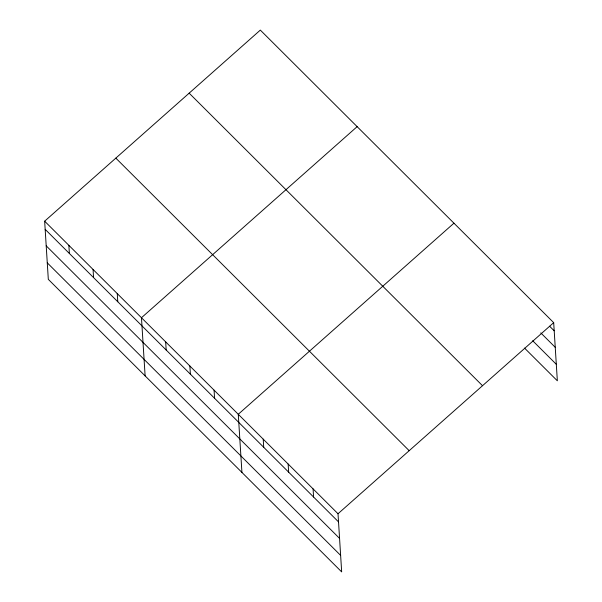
<?xml version="1.0" encoding="UTF-8"?>
<svg xmlns="http://www.w3.org/2000/svg" width="602" height="602" viewBox="0 0 602 602"><rect width="100%" height="100%" fill="white"/><g stroke="black" fill="none" stroke-linecap="round" stroke-linejoin="round"><path stroke-width="0.9" d="M44.653 221.19L338.015 513.747L341.673 571.9L48.31 279.343L44.653 221.19L260.327 30.1L553.689 322.657L557.347 380.81L524.538 348.091M357.137 126.646L141.462 317.736L145.12 375.889M453.946 223.184L238.272 414.274L241.929 472.427M338.015 513.747L553.689 322.657M549.603 326.224L554.201 330.807M540.799 332.906L555.24 347.309M532.687 340.747L556.308 364.308M189.156 93.159L482.518 385.716M115.825 158.13L409.187 450.687M45.165 229.339L338.527 521.896M46.203 245.842L339.566 538.399M47.272 262.841L340.634 555.398M313.078 488.877L313.589 497.026M288.147 464.014L288.659 472.156M263.209 439.144L263.721 447.294M214.071 390.141L214.583 398.291M189.871 366.008L190.382 374.151M165.663 341.868L166.182 350.018M117.262 293.595L117.774 301.745M93.062 269.463L93.573 277.605M68.854 245.323L69.373 253.472"/></g></svg>
